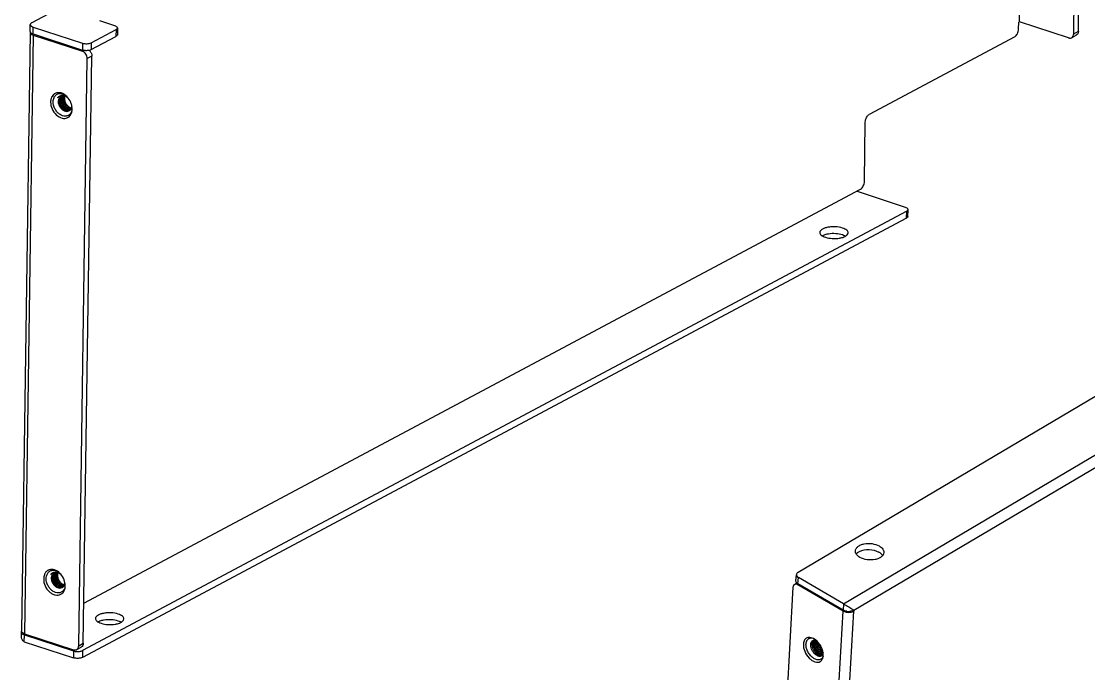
# Model space of a CAD drawing. Extents: x -425 to 6552, y -3049 to 3105.
# Drawn here: x 2055.1 to 2156.6, y -2149.3 to -2087.3 of the extents above; entities that cross this region are included whole.
import ezdxf

# ---------------------------------------------------------------- set-up
doc = ezdxf.new("R2010")
doc.units = 0
doc.layers.get('0').update_dxf_attribs({"linetype": 'CONTINUOUS'})
doc.layers.add('PANEL_LT-SPIDXF_CONTINUOUS', color=7, linetype='CONTINUOUS')
doc.layers.add('PEMNUT-6M3_DXF_CONTINUOUS_', color=7, linetype='CONTINUOUS')

msp = doc.modelspace()

# ---------------------------------------------------------------- linework, layer by layer
at = {"color": 4, "linetype": 'CONTINUOUS'}
msp.add_line((2130.47, -2146.08), (2130.47, -2146.08), dxfattribs=at)
msp.add_line((2130.47, -2146.08), (2130.47, -2146.08), dxfattribs=at)
for centre, radius, start, end in [((2058.59, -2094.75), 0.685, 118.0706, 124.6785), ((2058.59, -2094.74), 0.678, 116.4555, 118.058), ((2059.05, -2094.78), 0.414, 111.9939, 118.0406), ((2059.15, -2094.78), 0.469, 123.7925, 128.9848), ((2058.79, -2095.29), 1.03, 47.3551, 49.9727), ((2058.24, -2095.64), 1.67, 13.858, 18.3925), ((2058.31, -2095.62), 1.6, 9.2397, 13.8514), ((2059.16, -2095.82), 0.678, 296.4555, 298.058), ((2059.16, -2095.81), 0.693, 298.1105, 309.6349), ((2059.49, -2095.43), 0.368, 298.0517, 303.7886), ((2059.42, -2095.44), 0.401, 308.2627, 308.8566), ((2059.41, -2095.44), 0.408, 308.8699, 313.4654), ((2059.4, -2095.43), 0.417, 313.4559, 315.153), ((2059.76, -2095.2), 0.444, 266.7325, 270.7036), ((2058.39, -2140.1), 0.414, 111.9939, 118.0406), ((2058.49, -2140.1), 0.469, 123.7925, 128.9848), ((2058.13, -2140.61), 1.03, 47.6778, 49.9745), ((2058.75, -2140.76), 0.408, 308.8699, 313.4654), ((2058.82, -2140.75), 0.368, 298.0517, 303.7886), ((2058.75, -2140.76), 0.401, 308.2627, 308.8566), ((2058.74, -2140.75), 0.417, 313.4559, 315.153), ((2059.09, -2140.52), 0.444, 266.7325, 270.7036), ((2057.85, -2140.92), 1.39, 359.2209, 5.0269), ((2129.99, -2146.34), 0.49, 113.7208, 120.5468), ((2130.19, -2146.33), 0.436, 124.6152, 129.9902), ((2130.53, -2146.46), 0.378, 95.7173, 99.992)]:
    msp.add_arc(centre, radius, start, end, dxfattribs=at)
for points, knots in [([(2058.1, -2094.92), (2058.1, -2094.85), (2058.11, -2094.72), (2058.15, -2094.59), (2058.18, -2094.53)], [0, 0, 0, 0, 0.516087, 1, 1, 1, 1]), ([(2059.4, -2094.44), (2059.25, -2094.28), (2058.97, -2094.09), (2058.56, -2094.05), (2058.37, -2094.1), (2058.29, -2094.14)], [0, 0, 0, 0, 0.539193, 0.777268, 1, 1, 1, 1]), ([(2058.32, -2094.32), (2058.33, -2094.31), (2058.38, -2094.27), (2058.43, -2094.23), (2058.47, -2094.21)], [0, 0, 0, 0, 0.252783, 1, 1, 1, 1]), ([(2058.47, -2094.21), (2058.52, -2094.18), (2058.63, -2094.14), (2058.8, -2094.13), (2058.98, -2094.16), (2059.09, -2094.2), (2059.15, -2094.23)], [0, 0, 0, 0, 0.23322, 0.47428, 0.728882, 1, 1, 1, 1]), ([(2058.52, -2094.54), (2058.55, -2094.5), (2058.62, -2094.42), (2058.75, -2094.34), (2058.9, -2094.3), (2059, -2094.3), (2059.05, -2094.31)], [0, 0, 0, 0, 0.251385, 0.495647, 0.742224, 1, 1, 1, 1]), ([(2059.22, -2094.39), (2059.16, -2094.36), (2059.03, -2094.33), (2058.84, -2094.34), (2058.66, -2094.42), (2058.56, -2094.5), (2058.52, -2094.54)], [0, 0, 0, 0, 0.265999, 0.516184, 0.757593, 1, 1, 1, 1]), ([(2058.6, -2094.9), (2058.6, -2094.84), (2058.61, -2094.74), (2058.66, -2094.6), (2058.74, -2094.49), (2058.82, -2094.43), (2058.85, -2094.41)], [0, 0, 0, 0, 0.275591, 0.531686, 0.770851, 1, 1, 1, 1]), ([(2058.86, -2094.42), (2058.83, -2094.44), (2058.79, -2094.49), (2058.71, -2094.6), (2058.65, -2094.79), (2058.65, -2095.02), (2058.71, -2095.26), (2058.82, -2095.49), (2058.98, -2095.67), (2059.16, -2095.8), (2059.3, -2095.83), (2059.37, -2095.84)], [0, 0, 0, 0, 0.054544, 0.110883, 0.230635, 0.360832, 0.498172, 0.636708, 0.769717, 0.891611, 1, 1, 1, 1]), ([(2058.94, -2094.38), (2058.91, -2094.4), (2058.85, -2094.46), (2058.77, -2094.61), (2058.74, -2094.74), (2058.74, -2094.82)], [0, 0, 0, 0, 0.233399, 0.476647, 1, 1, 1, 1]), ([(2058.83, -2094.77), (2058.84, -2094.7), (2058.87, -2094.55), (2058.94, -2094.42), (2058.99, -2094.37)], [0, 0, 0, 0, 0.522409, 1, 1, 1, 1]), ([(2058.89, -2094.39), (2058.94, -2094.37), (2059.06, -2094.35), (2059.17, -2094.37), (2059.22, -2094.39)], [0, 0, 0, 0, 0.48211, 1, 1, 1, 1]), ([(2059.04, -2094.36), (2059, -2094.41), (2058.94, -2094.53), (2058.92, -2094.66), (2058.92, -2094.73)], [0, 0, 0, 0, 0.480229, 1, 1, 1, 1]), ([(2059.02, -2094.68), (2059.02, -2094.62), (2059.04, -2094.51), (2059.08, -2094.41), (2059.1, -2094.36)], [0, 0, 0, 0, 0.516345, 1, 1, 1, 1]), ([(2059.05, -2094.31), (2059.12, -2094.32), (2059.27, -2094.37), (2059.4, -2094.45), (2059.46, -2094.5)], [0, 0, 0, 0, 0.479602, 1, 1, 1, 1]), ([(2059.1, -2094.63), (2059.1, -2094.61), (2059.11, -2094.52), (2059.13, -2094.43), (2059.16, -2094.37)], [0, 0, 0, 0, 0.260121, 1, 1, 1, 1]), ([(2059.2, -2094.58), (2059.2, -2094.56), (2059.2, -2094.5), (2059.22, -2094.44), (2059.23, -2094.39)], [0, 0, 0, 0, 0.256793, 1, 1, 1, 1]), ([(2059.46, -2094.5), (2059.44, -2094.49), (2059.37, -2094.44), (2059.29, -2094.41), (2059.22, -2094.39)], [0, 0, 0, 0, 0.259119, 1, 1, 1, 1]), ([(2059.82, -2095.11), (2059.76, -2094.92), (2059.63, -2094.68), (2059.45, -2094.48), (2059.4, -2094.44)], [0, 0, 0, 0, 0.752885, 1, 1, 1, 1]), ([(2059.72, -2096.07), (2059.69, -2096.11), (2059.63, -2096.17), (2059.52, -2096.24), (2059.39, -2096.28), (2059.21, -2096.31), (2059.02, -2096.27), (2058.84, -2096.19), (2058.65, -2096.08), (2058.48, -2095.92), (2058.35, -2095.74), (2058.17, -2095.44), (2058.09, -2095.15), (2058.1, -2094.92)], [0, 0, 0, 0, 0.052785, 0.104686, 0.156804, 0.210208, 0.323632, 0.384948, 0.449219, 0.584918, 0.655422, 0.726616, 1, 1, 1, 1]), ([(2059.37, -2095.84), (2059.32, -2095.84), (2059.22, -2095.82), (2059.08, -2095.76), (2058.95, -2095.66), (2058.79, -2095.5), (2058.64, -2095.24), (2058.6, -2095.01), (2058.6, -2094.9)], [0, 0, 0, 0, 0.107598, 0.223329, 0.347005, 0.476968, 0.743786, 1, 1, 1, 1]), ([(2058.74, -2094.82), (2058.73, -2094.96), (2058.77, -2095.18), (2058.9, -2095.43), (2059.03, -2095.59), (2059.18, -2095.71), (2059.35, -2095.79), (2059.49, -2095.8), (2059.59, -2095.78), (2059.64, -2095.76), (2059.66, -2095.75)], [0, 0, 0, 0, 0.274661, 0.415862, 0.552549, 0.680336, 0.796587, 0.901622, 0.951296, 1, 1, 1, 1]), ([(2059.7, -2095.72), (2059.65, -2095.74), (2059.55, -2095.75), (2059.4, -2095.72), (2059.24, -2095.63), (2059.1, -2095.51), (2058.98, -2095.35), (2058.86, -2095.11), (2058.83, -2094.9), (2058.83, -2094.77)], [0, 0, 0, 0, 0.098776, 0.206071, 0.324329, 0.452973, 0.589194, 0.728922, 1, 1, 1, 1]), ([(2058.92, -2094.73), (2058.91, -2094.85), (2058.94, -2095.05), (2059.05, -2095.28), (2059.16, -2095.43), (2059.29, -2095.56), (2059.43, -2095.65), (2059.58, -2095.7), (2059.68, -2095.7), (2059.73, -2095.69)], [0, 0, 0, 0, 0.267518, 0.405689, 0.541205, 0.670322, 0.790204, 0.899688, 1, 1, 1, 1]), ([(2059.73, -2095.65), (2059.69, -2095.64), (2059.59, -2095.62), (2059.46, -2095.56), (2059.33, -2095.46), (2059.22, -2095.33), (2059.13, -2095.18), (2059.06, -2095.02), (2059.02, -2094.85), (2059.01, -2094.73), (2059.02, -2094.68)], [0, 0, 0, 0, 0.103741, 0.216665, 0.338617, 0.46792, 0.601885, 0.737322, 0.87097, 1, 1, 1, 1]), ([(2059.1, -2094.63), (2059.09, -2094.74), (2059.13, -2094.97), (2059.25, -2095.23), (2059.4, -2095.4), (2059.52, -2095.5), (2059.65, -2095.57), (2059.74, -2095.59), (2059.79, -2095.6)], [0, 0, 0, 0, 0.26062, 0.528517, 0.658087, 0.780804, 0.894916, 1, 1, 1, 1]), ([(2059.69, -2095.49), (2059.62, -2095.45), (2059.48, -2095.34), (2059.31, -2095.12), (2059.21, -2094.86), (2059.19, -2094.67), (2059.2, -2094.58)], [0, 0, 0, 0, 0.233675, 0.487968, 0.748548, 1, 1, 1, 1]), ([(2059.69, -2095.49), (2059.7, -2095.49), (2059.74, -2095.51), (2059.78, -2095.52), (2059.82, -2095.53)], [0, 0, 0, 0, 0.25576, 1, 1, 1, 1]), ([(2059.81, -2095.53), (2059.8, -2095.53), (2059.76, -2095.52), (2059.72, -2095.5), (2059.69, -2095.49)], [0, 0, 0, 0, 0.242959, 1, 1, 1, 1]), ([(2059.85, -2095.33), (2059.85, -2095.4), (2059.83, -2095.51), (2059.77, -2095.65), (2059.72, -2095.7), (2059.7, -2095.72)], [0, 0, 0, 0, 0.527423, 0.769736, 1, 1, 1, 1]), ([(2059.66, -2095.76), (2059.62, -2095.79), (2059.53, -2095.84), (2059.42, -2095.84), (2059.37, -2095.84)], [0, 0, 0, 0, 0.490114, 1, 1, 1, 1]), ([(2059.6, -2096.35), (2059.7, -2096.26), (2059.85, -2096.03), (2059.9, -2095.76), (2059.9, -2095.62)], [0, 0, 0, 0, 0.470324, 1, 1, 1, 1]), ([(2059.78, -2095.99), (2059.78, -2096), (2059.76, -2096.03), (2059.74, -2096.05), (2059.72, -2096.07)], [0, 0, 0, 0, 0.252917, 1, 1, 1, 1]), ([(2059.87, -2095.8), (2059.86, -2095.82), (2059.84, -2095.88), (2059.81, -2095.95), (2059.78, -2095.99)], [0, 0, 0, 0, 0.257168, 1, 1, 1, 1]), ([(2057.43, -2140.24), (2057.43, -2140.17), (2057.45, -2140.04), (2057.49, -2139.91), (2057.51, -2139.85)], [0, 0, 0, 0, 0.516087, 1, 1, 1, 1]), ([(2059.06, -2141.4), (2059.03, -2141.43), (2058.97, -2141.49), (2058.86, -2141.56), (2058.73, -2141.6), (2058.55, -2141.63), (2058.36, -2141.59), (2058.17, -2141.51), (2057.99, -2141.4), (2057.82, -2141.24), (2057.68, -2141.06), (2057.51, -2140.76), (2057.43, -2140.47), (2057.43, -2140.24)], [0, 0, 0, 0, 0.052785, 0.104686, 0.156804, 0.210208, 0.323632, 0.384948, 0.449219, 0.584918, 0.655422, 0.726616, 1, 1, 1, 1]), ([(2057.66, -2139.64), (2057.67, -2139.63), (2057.71, -2139.59), (2057.77, -2139.55), (2057.81, -2139.53)], [0, 0, 0, 0, 0.252783, 1, 1, 1, 1]), ([(2057.81, -2139.53), (2057.86, -2139.5), (2057.96, -2139.47), (2058.13, -2139.45), (2058.31, -2139.48), (2058.43, -2139.52), (2058.48, -2139.55)], [0, 0, 0, 0, 0.233413, 0.474562, 0.729096, 1, 1, 1, 1]), ([(2057.86, -2139.86), (2057.89, -2139.82), (2057.96, -2139.74), (2058.08, -2139.66), (2058.23, -2139.62), (2058.34, -2139.62), (2058.39, -2139.63)], [0, 0, 0, 0, 0.251385, 0.495647, 0.742224, 1, 1, 1, 1]), ([(2058.56, -2139.71), (2058.5, -2139.69), (2058.37, -2139.65), (2058.17, -2139.67), (2058, -2139.74), (2057.9, -2139.82), (2057.86, -2139.86)], [0, 0, 0, 0, 0.265999, 0.516184, 0.757593, 1, 1, 1, 1]), ([(2057.94, -2140.22), (2057.94, -2140.17), (2057.95, -2140.06), (2058, -2139.92), (2058.08, -2139.81), (2058.15, -2139.75), (2058.19, -2139.73)], [0, 0, 0, 0, 0.275591, 0.531686, 0.770851, 1, 1, 1, 1]), ([(2058.7, -2141.16), (2058.66, -2141.16), (2058.56, -2141.14), (2058.42, -2141.08), (2058.28, -2140.98), (2058.12, -2140.82), (2057.98, -2140.56), (2057.94, -2140.33), (2057.94, -2140.22)], [0, 0, 0, 0, 0.107598, 0.223329, 0.347005, 0.476968, 0.743786, 1, 1, 1, 1]), ([(2058.2, -2139.74), (2058.17, -2139.76), (2058.12, -2139.81), (2058.05, -2139.93), (2057.99, -2140.11), (2057.99, -2140.34), (2058.04, -2140.59), (2058.16, -2140.81), (2058.32, -2140.99), (2058.5, -2141.12), (2058.64, -2141.16), (2058.7, -2141.16)], [0, 0, 0, 0, 0.054544, 0.110883, 0.230635, 0.360832, 0.498172, 0.636708, 0.769717, 0.891611, 1, 1, 1, 1]), ([(2058.28, -2139.7), (2058.25, -2139.72), (2058.19, -2139.78), (2058.11, -2139.93), (2058.08, -2140.06), (2058.07, -2140.15)], [0, 0, 0, 0, 0.233399, 0.476647, 1, 1, 1, 1]), ([(2058.07, -2140.15), (2058.07, -2140.29), (2058.11, -2140.5), (2058.24, -2140.75), (2058.37, -2140.91), (2058.52, -2141.03), (2058.69, -2141.11), (2058.83, -2141.12), (2058.93, -2141.1), (2058.98, -2141.08), (2059, -2141.07)], [0, 0, 0, 0, 0.274661, 0.415862, 0.552549, 0.680336, 0.796587, 0.901622, 0.951296, 1, 1, 1, 1]), ([(2059.04, -2141.04), (2058.99, -2141.06), (2058.89, -2141.07), (2058.73, -2141.04), (2058.58, -2140.95), (2058.44, -2140.83), (2058.32, -2140.67), (2058.2, -2140.43), (2058.16, -2140.23), (2058.17, -2140.09)], [0, 0, 0, 0, 0.098776, 0.206071, 0.324329, 0.452973, 0.589194, 0.728922, 1, 1, 1, 1]), ([(2058.17, -2140.09), (2058.18, -2140.02), (2058.2, -2139.87), (2058.28, -2139.74), (2058.33, -2139.69)], [0, 0, 0, 0, 0.522409, 1, 1, 1, 1]), ([(2058.23, -2139.71), (2058.28, -2139.69), (2058.39, -2139.67), (2058.51, -2139.69), (2058.56, -2139.71)], [0, 0, 0, 0, 0.48211, 1, 1, 1, 1]), ([(2058.26, -2140.05), (2058.25, -2140.17), (2058.28, -2140.37), (2058.39, -2140.6), (2058.5, -2140.76), (2058.63, -2140.88), (2058.77, -2140.97), (2058.92, -2141.02), (2059.02, -2141.02), (2059.07, -2141.01)], [0, 0, 0, 0, 0.267518, 0.405689, 0.541205, 0.670322, 0.790204, 0.899688, 1, 1, 1, 1]), ([(2058.38, -2139.68), (2058.34, -2139.73), (2058.28, -2139.85), (2058.26, -2139.98), (2058.26, -2140.05)], [0, 0, 0, 0, 0.480229, 1, 1, 1, 1]), ([(2058.35, -2140), (2058.36, -2139.94), (2058.37, -2139.83), (2058.42, -2139.73), (2058.44, -2139.68)], [0, 0, 0, 0, 0.516345, 1, 1, 1, 1]), ([(2059.07, -2140.97), (2059.02, -2140.96), (2058.93, -2140.94), (2058.79, -2140.88), (2058.67, -2140.78), (2058.56, -2140.65), (2058.46, -2140.5), (2058.39, -2140.34), (2058.36, -2140.17), (2058.35, -2140.05), (2058.35, -2140)], [0, 0, 0, 0, 0.103741, 0.216665, 0.338617, 0.46792, 0.601885, 0.737322, 0.87097, 1, 1, 1, 1]), ([(2058.39, -2139.63), (2058.46, -2139.64), (2058.61, -2139.69), (2058.73, -2139.77), (2058.79, -2139.82)], [0, 0, 0, 0, 0.479602, 1, 1, 1, 1]), ([(2058.44, -2139.95), (2058.43, -2140.06), (2058.46, -2140.29), (2058.59, -2140.55), (2058.74, -2140.72), (2058.86, -2140.82), (2058.99, -2140.89), (2059.08, -2140.91), (2059.13, -2140.92)], [0, 0, 0, 0, 0.26062, 0.528517, 0.658087, 0.780804, 0.894916, 1, 1, 1, 1]), ([(2058.44, -2139.95), (2058.44, -2139.93), (2058.45, -2139.84), (2058.47, -2139.75), (2058.5, -2139.69)], [0, 0, 0, 0, 0.260121, 1, 1, 1, 1]), ([(2059.03, -2140.81), (2058.95, -2140.77), (2058.81, -2140.66), (2058.65, -2140.44), (2058.55, -2140.18), (2058.53, -2139.99), (2058.54, -2139.9)], [0, 0, 0, 0, 0.233675, 0.487968, 0.748548, 1, 1, 1, 1]), ([(2058.54, -2139.9), (2058.54, -2139.88), (2058.54, -2139.82), (2058.55, -2139.76), (2058.57, -2139.71)], [0, 0, 0, 0, 0.256793, 1, 1, 1, 1]), ([(2058.79, -2139.82), (2058.78, -2139.81), (2058.7, -2139.76), (2058.62, -2139.73), (2058.56, -2139.71)], [0, 0, 0, 0, 0.259119, 1, 1, 1, 1]), ([(2059.18, -2140.52), (2059.13, -2140.31), (2058.99, -2140.03), (2058.79, -2139.81), (2058.74, -2139.76)], [0, 0, 0, 0, 0.752212, 1, 1, 1, 1]), ([(2059, -2141.08), (2058.96, -2141.11), (2058.86, -2141.16), (2058.76, -2141.16), (2058.7, -2141.16)], [0, 0, 0, 0, 0.490114, 1, 1, 1, 1]), ([(2059.03, -2140.81), (2059.04, -2140.81), (2059.08, -2140.83), (2059.12, -2140.84), (2059.15, -2140.85)], [0, 0, 0, 0, 0.25576, 1, 1, 1, 1]), ([(2059.15, -2140.85), (2059.14, -2140.85), (2059.1, -2140.84), (2059.06, -2140.82), (2059.03, -2140.81)], [0, 0, 0, 0, 0.242959, 1, 1, 1, 1]), ([(2059.19, -2140.65), (2059.18, -2140.72), (2059.17, -2140.84), (2059.1, -2140.97), (2059.06, -2141.02), (2059.04, -2141.04)], [0, 0, 0, 0, 0.527423, 0.769736, 1, 1, 1, 1]), ([(2059.21, -2141.12), (2059.2, -2141.14), (2059.18, -2141.2), (2059.15, -2141.27), (2059.12, -2141.31)], [0, 0, 0, 0, 0.257168, 1, 1, 1, 1]), ([(2059.12, -2141.31), (2059.11, -2141.32), (2059.1, -2141.35), (2059.08, -2141.38), (2059.06, -2141.4)], [0, 0, 0, 0, 0.252917, 1, 1, 1, 1]), ([(2129.71, -2146.46), (2129.71, -2146.39), (2129.73, -2146.26), (2129.79, -2146.14), (2129.82, -2146.09)], [0, 0, 0, 0, 0.528998, 1, 1, 1, 1]), ([(2129.82, -2146.09), (2129.83, -2146.09), (2129.85, -2146.05), (2129.88, -2146.02), (2129.91, -2146)], [0, 0, 0, 0, 0.255293, 1, 1, 1, 1]), ([(2129.94, -2145.98), (2129.96, -2145.96), (2130.02, -2145.93), (2130.15, -2145.89), (2130.25, -2145.9), (2130.32, -2145.91)], [0, 0, 0, 0, 0.237783, 0.480193, 1, 1, 1, 1]), ([(2130.16, -2146.47), (2130.17, -2146.42), (2130.19, -2146.33), (2130.25, -2146.21), (2130.35, -2146.12), (2130.43, -2146.09), (2130.47, -2146.08)], [0, 0, 0, 0, 0.279252, 0.530954, 0.76551, 1, 1, 1, 1]), ([(2130.46, -2146.09), (2130.43, -2146.1), (2130.38, -2146.15), (2130.33, -2146.23), (2130.29, -2146.33), (2130.27, -2146.4), (2130.27, -2146.44)], [0, 0, 0, 0, 0.228358, 0.46718, 0.723257, 1, 1, 1, 1]), ([(2130.38, -2146.37), (2130.38, -2146.32), (2130.41, -2146.21), (2130.46, -2146.12), (2130.5, -2146.08)], [0, 0, 0, 0, 0.528249, 1, 1, 1, 1]), ([(2130.55, -2146.08), (2130.54, -2146.1), (2130.5, -2146.17), (2130.48, -2146.25), (2130.47, -2146.32)], [0, 0, 0, 0, 0.234464, 1, 1, 1, 1]), ([(2130.47, -2146.32), (2130.47, -2146.38), (2130.47, -2146.51), (2130.51, -2146.71), (2130.59, -2146.9), (2130.7, -2147.07), (2130.84, -2147.22), (2130.98, -2147.33), (2131.12, -2147.39), (2131.22, -2147.4), (2131.27, -2147.4)], [0, 0, 0, 0, 0.126472, 0.263491, 0.40598, 0.547646, 0.682085, 0.803821, 0.909589, 1, 1, 1, 1]), ([(2131.31, -2147.33), (2131.26, -2147.33), (2131.17, -2147.31), (2131.03, -2147.23), (2130.9, -2147.11), (2130.78, -2146.96), (2130.69, -2146.79), (2130.62, -2146.61), (2130.58, -2146.43), (2130.58, -2146.31), (2130.58, -2146.25)], [0, 0, 0, 0, 0.095697, 0.206257, 0.330542, 0.464916, 0.604354, 0.743339, 0.876611, 1, 1, 1, 1]), ([(2130.68, -2146.19), (2130.67, -2146.25), (2130.67, -2146.36), (2130.71, -2146.59), (2130.81, -2146.81), (2130.95, -2147), (2131.07, -2147.12), (2131.19, -2147.21), (2131.28, -2147.25), (2131.33, -2147.26)], [0, 0, 0, 0, 0.120566, 0.250339, 0.522355, 0.656367, 0.782819, 0.898068, 1, 1, 1, 1]), ([(2131.3, -2147.14), (2131.23, -2147.1), (2131.09, -2146.98), (2130.93, -2146.76), (2130.82, -2146.51), (2130.79, -2146.32), (2130.78, -2146.23)], [0, 0, 0, 0, 0.230394, 0.487576, 0.751129, 1, 1, 1, 1]), ([(2131.29, -2147.75), (2131.27, -2147.79), (2131.22, -2147.85), (2131.12, -2147.93), (2131.01, -2147.98), (2130.88, -2147.99), (2130.74, -2147.97), (2130.55, -2147.91), (2130.3, -2147.75), (2130.05, -2147.49), (2129.85, -2147.16), (2129.73, -2146.81), (2129.7, -2146.57), (2129.71, -2146.46)], [0, 0, 0, 0, 0.048504, 0.09498, 0.141557, 0.190341, 0.242942, 0.300263, 0.429057, 0.573024, 0.723097, 0.868584, 1, 1, 1, 1]), ([(2131.27, -2147.53), (2131.25, -2147.55), (2131.21, -2147.59), (2131.13, -2147.63), (2131.05, -2147.65), (2130.95, -2147.65), (2130.85, -2147.62), (2130.72, -2147.56), (2130.55, -2147.43), (2130.37, -2147.23), (2130.24, -2146.98), (2130.16, -2146.72), (2130.15, -2146.55), (2130.16, -2146.47)], [0, 0, 0, 0, 0.045116, 0.089542, 0.13531, 0.184215, 0.237472, 0.295659, 0.426127, 0.571198, 0.721935, 0.867927, 1, 1, 1, 1]), ([(2130.27, -2146.44), (2130.26, -2146.53), (2130.28, -2146.72), (2130.38, -2147), (2130.54, -2147.25), (2130.68, -2147.39), (2130.76, -2147.43)], [0, 0, 0, 0, 0.23973, 0.502068, 0.763686, 1, 1, 1, 1]), ([(2130.38, -2146.37), (2130.37, -2146.44), (2130.38, -2146.58), (2130.43, -2146.78), (2130.52, -2146.98), (2130.64, -2147.17), (2130.78, -2147.31), (2130.91, -2147.4), (2131.02, -2147.44), (2131.09, -2147.46), (2131.16, -2147.46), (2131.21, -2147.45), (2131.23, -2147.44)], [0, 0, 0, 0, 0.128999, 0.269055, 0.414275, 0.557448, 0.691425, 0.8105, 0.863623, 0.912463, 0.957577, 1, 1, 1, 1]), ([(2131.25, -2146.98), (2131.21, -2146.94), (2131.13, -2146.85), (2131, -2146.65), (2130.93, -2146.48), (2130.9, -2146.36)], [0, 0, 0, 0, 0.240615, 0.493371, 1, 1, 1, 1]), ([(2131.19, -2147.47), (2131.16, -2147.48), (2131.09, -2147.51), (2130.99, -2147.51), (2130.87, -2147.49), (2130.8, -2147.45), (2130.76, -2147.43)], [0, 0, 0, 0, 0.220715, 0.455425, 0.713844, 1, 1, 1, 1]), ([(2130.76, -2147.43), (2130.8, -2147.47), (2130.87, -2147.53), (2130.97, -2147.57), (2131.04, -2147.59), (2131.11, -2147.6), (2131.17, -2147.59), (2131.22, -2147.57), (2131.25, -2147.54), (2131.27, -2147.53)], [0, 0, 0, 0, 0.312248, 0.449495, 0.574489, 0.688834, 0.795276, 0.897602, 1, 1, 1, 1])]:
    msp.add_open_spline(points, degree=3, knots=knots, dxfattribs=at)
for points in [[(2059.9, -2095.62), (2059.9, -2095.54), (2059.9, -2095.45), (2059.88, -2095.37)], [(2059.23, -2140.8), (2059.23, -2140.71), (2059.21, -2140.61), (2059.18, -2140.52)], [(2129.75, -2145.92), (2129.71, -2145.94), (2129.68, -2145.96), (2129.65, -2145.99)]]:
    msp.add_open_spline(points, degree=3, dxfattribs=at)
at = {"layer": 'PANEL_LT-SPIDXF_CONTINUOUS', "color": 7, "linetype": 'CONTINUOUS'}
for p, q in [((2150.02, -2087.32), (2150.7, -2040.57)), ((2155.18, -2088.46), (2155.88, -2040.47)), ((2155.62, -2088.23), (2156.32, -2040.24)), ((2070.07, -2079.95), (2056.06, -2087.41)), ((2063.97, -2087.71), (2062.54, -2087.24)), ((2149.93, -2088.02), (2149.94, -2087.36)), ((2150.02, -2087.32), (2149.94, -2087.36)), ((2154.69, -2088.85), (2150.02, -2087.32)), ((2055.91, -2088.35), (2055.08, -2145.24)), ((2055.91, -2088.24), (2055.92, -2087.58)), ((2056.19, -2088.48), (2056.2, -2087.83)), ((2056.19, -2088.48), (2060.87, -2090.01)), ((2056.2, -2087.83), (2060.88, -2089.36)), ((2061.72, -2089.32), (2064.08, -2088.06)), ((2064.08, -2088.06), (2064.07, -2088.72)), ((2064.21, -2087.91), (2064.2, -2088.57)), ((2216.96, -2087.62), (2128.95, -2139.67)), ((2155.18, -2088.46), (2155.62, -2088.23)), ((2056.19, -2088.59), (2055.36, -2145.49)), ((2056.19, -2088.59), (2060.87, -2090.12)), ((2060.88, -2089.36), (2060.87, -2090.01)), ((2061.71, -2089.97), (2064.07, -2088.72)), ((2061.72, -2089.32), (2061.71, -2089.97)), ((2149.56, -2088.76), (2135.72, -2096.13)), ((2154.98, -2088.84), (2155.42, -2088.61)), ((2061.01, -2090.05), (2060.87, -2090.12)), ((2133.28, -2142.66), (2222.11, -2090.13)), ((2060.52, -2146.63), (2061.34, -2090.82)), ((2060.96, -2146.4), (2061.78, -2090.59)), ((2061.78, -2090.59), (2061.34, -2090.82)), ((2134.27, -2143.26), (2223.06, -2090.76)), ((2135.27, -2102.49), (2135.35, -2096.87)), ((2061.02, -2142.58), (2134.9, -2103.23)), ((2139.18, -2104.97), (2134.5, -2103.44)), ((2139.29, -2105.32), (2060.88, -2147.09)), ((2139.28, -2105.98), (2139.29, -2105.32)), ((2139.41, -2105.83), (2139.42, -2105.18)), ((2139.28, -2105.98), (2060.87, -2147.75)), ((2128.75, -2140.47), (2128.79, -2139.89)), ((2128.94, -2140.75), (2128.98, -2140.16)), ((2133.28, -2142.66), (2128.98, -2140.16)), ((2128.47, -2141.08), (2125.64, -2190.85)), ((2128.61, -2140.82), (2128.85, -2140.67)), ((2133.25, -2143.24), (2128.94, -2140.75)), ((2128.94, -2140.85), (2129.02, -2140.8)), ((2133.24, -2143.34), (2128.94, -2140.85)), ((2133.28, -2142.66), (2133.25, -2143.24)), ((2134.3, -2143.33), (2134.22, -2143.28)), ((2134.3, -2143.33), (2134.31, -2143.23)), ((2130.35, -2194.08), (2133.24, -2143.34)), ((2131.37, -2194.1), (2134.26, -2143.36)), ((2134.26, -2143.36), (2134.3, -2143.33)), ((2055.07, -2145.75), (2055.07, -2145.35)), ((2055.35, -2146.25), (2055.36, -2145.6)), ((2055.35, -2146.25), (2060.03, -2147.78)), ((2055.36, -2145.49), (2060.04, -2147.02)), ((2055.36, -2145.6), (2060.04, -2147.13)), ((2060.04, -2147.13), (2060.03, -2147.78)), ((2060.33, -2147), (2060.76, -2146.77)), ((2060.52, -2146.63), (2060.96, -2146.4)), ((2060.88, -2147.09), (2060.87, -2147.75))]:
    msp.add_line(p, q, dxfattribs=at)
for centre, radius, start, end in [((2056.48, -2087.6), 0.922, 248.0691, 251.9354), ((2056.46, -2087.76), 0.876, 248.0227, 249.7019), ((2056.49, -2087.68), 0.958, 249.7084, 251.8963), ((2061.15, -2089.17), 0.883, 251.8952, 253.756), ((2061.17, -2089.09), 0.969, 253.7504, 255.3135), ((2061.25, -2088.63), 1.43, 266.2986, 268.7927), ((2060.96, -2090.62), 0.821, 27.2052, 35.9639), ((2131.81, -2108.65), 1.11, 115.1748, 118.8532), ((2135.03, -2138.34), 0.681, 138.9223, 142.2383), ((2136, -2138.85), 1.28, 54.1006, 59.9965), ((2057.93, -2140.08), 0.691, 118.0806, 126.4703), ((2057.93, -2140.07), 0.687, 108.3766, 118.0513), ((2128.72, -2141.01), 0.225, 116.4673, 120.6207), ((2129.15, -2140.36), 0.437, 226.1048, 229.0408), ((2058.49, -2141.13), 0.695, 298.1026, 309.4953), ((2133.64, -2142.57), 0.776, 239.9503, 242.8827), ((2133.85, -2142.49), 0.873, 286.0316, 290.3746), ((2133.78, -2142.15), 1.22, 260.3319, 274.3739), ((2133.79, -2142.23), 1.14, 274.3988, 278.0757), ((2062.91, -2145.35), 1.11, 115.1748, 118.8532), ((2055.63, -2144.76), 0.876, 248.0227, 249.7019), ((2055.66, -2144.69), 0.958, 249.7084, 251.8963), ((2060.18, -2146.72), 0.322, 288.2125, 298.0075), ((2060.42, -2145.74), 1.44, 268.7916, 271.2737)]:
    msp.add_arc(centre, radius, start, end, dxfattribs=at)
for points, knots in [([(2056.06, -2087.41), (2056.04, -2087.42), (2055.98, -2087.46), (2055.92, -2087.53), (2055.92, -2087.58)], [0, 0, 0, 0, 0.314144, 1, 1, 1, 1]), ([(2055.92, -2087.58), (2055.92, -2087.61), (2055.94, -2087.68), (2056.04, -2087.76), (2056.14, -2087.81), (2056.2, -2087.83)], [0, 0, 0, 0, 0.180699, 0.527237, 1, 1, 1, 1]), ([(2055.92, -2088.29), (2055.93, -2088.31), (2055.97, -2088.37), (2056.03, -2088.41), (2056.08, -2088.44)], [0, 0, 0, 0, 0.205655, 1, 1, 1, 1]), ([(2055.92, -2088.4), (2055.93, -2088.42), (2055.98, -2088.5), (2056.06, -2088.54), (2056.13, -2088.57)], [0, 0, 0, 0, 0.198698, 1, 1, 1, 1]), ([(2064.2, -2087.89), (2064.2, -2087.85), (2064.12, -2087.77), (2064.03, -2087.73), (2063.97, -2087.71)], [0, 0, 0, 0, 0.403809, 1, 1, 1, 1]), ([(2064.08, -2088.06), (2064.1, -2088.05), (2064.16, -2088.02), (2064.21, -2087.96), (2064.21, -2087.91)], [0, 0, 0, 0, 0.314144, 1, 1, 1, 1]), ([(2149.56, -2088.76), (2149.68, -2088.69), (2149.86, -2088.45), (2149.93, -2088.17), (2149.93, -2088.02)], [0, 0, 0, 0, 0.463116, 1, 1, 1, 1]), ([(2154.98, -2088.84), (2155.04, -2088.81), (2155.15, -2088.69), (2155.18, -2088.54), (2155.18, -2088.46)], [0, 0, 0, 0, 0.467026, 1, 1, 1, 1]), ([(2155.62, -2088.23), (2155.62, -2088.31), (2155.59, -2088.46), (2155.48, -2088.57), (2155.42, -2088.61)], [0, 0, 0, 0, 0.532974, 1, 1, 1, 1]), ([(2060.88, -2089.36), (2061.02, -2089.4), (2061.31, -2089.43), (2061.6, -2089.38), (2061.72, -2089.32)], [0, 0, 0, 0, 0.523579, 1, 1, 1, 1]), ([(2064.2, -2088.57), (2064.2, -2088.58), (2064.18, -2088.65), (2064.12, -2088.69), (2064.07, -2088.72)], [0, 0, 0, 0, 0.205507, 1, 1, 1, 1]), ([(2154.69, -2088.85), (2154.72, -2088.86), (2154.82, -2088.89), (2154.92, -2088.87), (2154.98, -2088.84)], [0, 0, 0, 0, 0.268046, 1, 1, 1, 1]), ([(2061.34, -2090.82), (2061.34, -2090.67), (2061.25, -2090.38), (2061.01, -2090.17), (2060.87, -2090.12)], [0, 0, 0, 0, 0.512158, 1, 1, 1, 1]), ([(2061.16, -2090.06), (2061.14, -2090.06), (2061.06, -2090.06), (2060.98, -2090.04), (2060.93, -2090.03)], [0, 0, 0, 0, 0.259727, 1, 1, 1, 1]), ([(2061.54, -2090.04), (2061.52, -2090.04), (2061.41, -2090.06), (2061.3, -2090.07), (2061.22, -2090.07)], [0, 0, 0, 0, 0.236931, 1, 1, 1, 1]), ([(2061.71, -2089.97), (2061.7, -2089.98), (2061.65, -2090.01), (2061.59, -2090.03), (2061.54, -2090.04)], [0, 0, 0, 0, 0.225385, 1, 1, 1, 1]), ([(2061.69, -2090.24), (2061.7, -2090.27), (2061.75, -2090.38), (2061.78, -2090.5), (2061.78, -2090.59)], [0, 0, 0, 0, 0.25852, 1, 1, 1, 1]), ([(2057.94, -2094.5), (2057.93, -2094.53), (2057.87, -2094.68), (2057.85, -2094.83), (2057.85, -2094.95)], [0, 0, 0, 0, 0.238407, 1, 1, 1, 1]), ([(2057.85, -2094.95), (2057.85, -2095.17), (2057.95, -2095.64), (2058.34, -2096.19), (2058.82, -2096.48), (2059.21, -2096.52), (2059.39, -2096.47), (2059.47, -2096.43)], [0, 0, 0, 0, 0.267644, 0.542055, 0.78817, 0.89735, 1, 1, 1, 1]), ([(2135.35, -2096.87), (2135.35, -2096.71), (2135.43, -2096.43), (2135.61, -2096.19), (2135.72, -2096.13)], [0, 0, 0, 0, 0.536884, 1, 1, 1, 1]), ([(2134.9, -2103.23), (2135.02, -2103.17), (2135.19, -2102.92), (2135.27, -2102.64), (2135.27, -2102.49)], [0, 0, 0, 0, 0.463116, 1, 1, 1, 1]), ([(2139.42, -2105.18), (2139.42, -2105.16), (2139.4, -2105.1), (2139.31, -2105.03), (2139.23, -2104.99), (2139.18, -2104.97)], [0, 0, 0, 0, 0.180574, 0.527361, 1, 1, 1, 1]), ([(2139.29, -2105.32), (2139.31, -2105.31), (2139.37, -2105.28), (2139.42, -2105.22), (2139.42, -2105.18)], [0, 0, 0, 0, 0.313622, 1, 1, 1, 1]), ([(2139.41, -2105.83), (2139.41, -2105.84), (2139.39, -2105.91), (2139.33, -2105.95), (2139.28, -2105.98)], [0, 0, 0, 0, 0.205532, 1, 1, 1, 1]), ([(2133.19, -2106.93), (2132.97, -2106.86), (2132.61, -2106.81), (2132.13, -2106.81), (2131.79, -2106.85), (2131.48, -2106.93), (2131.24, -2107.04), (2131.07, -2107.17), (2131.02, -2107.29), (2131.02, -2107.35)], [0, 0, 0, 0, 0.293234, 0.449658, 0.599534, 0.73377, 0.845507, 0.932204, 1, 1, 1, 1]), ([(2131.02, -2107.35), (2131.02, -2107.39), (2131.05, -2107.49), (2131.17, -2107.62), (2131.34, -2107.72), (2131.48, -2107.78), (2131.55, -2107.8)], [0, 0, 0, 0, 0.180197, 0.398283, 0.671863, 1, 1, 1, 1]), ([(2131.84, -2107.5), (2131.79, -2107.51), (2131.62, -2107.54), (2131.45, -2107.59), (2131.34, -2107.65)], [0, 0, 0, 0, 0.273472, 1, 1, 1, 1]), ([(2133.18, -2107.59), (2132.97, -2107.52), (2132.52, -2107.45), (2132.07, -2107.46), (2131.84, -2107.5)], [0, 0, 0, 0, 0.486814, 1, 1, 1, 1]), ([(2132.89, -2107.89), (2132.94, -2107.88), (2133.11, -2107.85), (2133.28, -2107.8), (2133.4, -2107.74)], [0, 0, 0, 0, 0.273472, 1, 1, 1, 1]), ([(2133.46, -2107.71), (2133.44, -2107.7), (2133.35, -2107.65), (2133.25, -2107.61), (2133.18, -2107.59)], [0, 0, 0, 0, 0.230421, 1, 1, 1, 1]), ([(2133.72, -2107.39), (2133.72, -2107.34), (2133.69, -2107.24), (2133.58, -2107.12), (2133.4, -2107.01), (2133.27, -2106.96), (2133.19, -2106.93)], [0, 0, 0, 0, 0.180197, 0.398283, 0.671863, 1, 1, 1, 1]), ([(2133.4, -2107.74), (2133.41, -2107.74), (2133.47, -2107.71), (2133.53, -2107.67), (2133.57, -2107.64)], [0, 0, 0, 0, 0.269697, 1, 1, 1, 1]), ([(2133.57, -2107.64), (2133.59, -2107.62), (2133.67, -2107.56), (2133.72, -2107.46), (2133.72, -2107.39)], [0, 0, 0, 0, 0.293642, 1, 1, 1, 1]), ([(2131.55, -2107.8), (2131.76, -2107.87), (2132.21, -2107.94), (2132.67, -2107.93), (2132.89, -2107.89)], [0, 0, 0, 0, 0.486814, 1, 1, 1, 1]), ([(2134.41, -2137.62), (2134.41, -2137.54), (2134.47, -2137.38), (2134.65, -2137.19), (2134.92, -2137.04), (2135.37, -2136.9), (2135.99, -2136.89), (2136.47, -2137.04), (2136.68, -2137.15)], [0, 0, 0, 0, 0.087517, 0.186754, 0.30308, 0.435509, 0.725354, 1, 1, 1, 1]), ([(2136.68, -2137.15), (2136.72, -2137.18), (2136.87, -2137.28), (2137, -2137.41), (2137.05, -2137.53)], [0, 0, 0, 0, 0.278966, 1, 1, 1, 1]), ([(2134.84, -2138.24), (2134.72, -2138.17), (2134.5, -2138), (2134.4, -2137.74), (2134.41, -2137.62)], [0, 0, 0, 0, 0.555576, 1, 1, 1, 1]), ([(2134.51, -2137.89), (2134.53, -2137.87), (2134.61, -2137.78), (2134.71, -2137.72), (2134.79, -2137.68)], [0, 0, 0, 0, 0.232443, 1, 1, 1, 1]), ([(2134.79, -2137.68), (2135.07, -2137.53), (2135.72, -2137.43), (2136.37, -2137.58), (2136.64, -2137.74)], [0, 0, 0, 0, 0.494868, 1, 1, 1, 1]), ([(2137.11, -2137.77), (2137.1, -2137.85), (2137.05, -2138.01), (2136.86, -2138.21), (2136.6, -2138.36), (2136.15, -2138.49), (2135.53, -2138.5), (2135.05, -2138.36), (2134.84, -2138.24)], [0, 0, 0, 0, 0.087517, 0.186754, 0.30308, 0.435509, 0.725354, 1, 1, 1, 1]), ([(2136.75, -2137.81), (2136.78, -2137.83), (2136.87, -2137.9), (2136.95, -2137.99), (2136.99, -2138.06)], [0, 0, 0, 0, 0.269263, 1, 1, 1, 1]), ([(2137.05, -2137.53), (2137.06, -2137.55), (2137.1, -2137.62), (2137.11, -2137.71), (2137.11, -2137.77)], [0, 0, 0, 0, 0.260674, 1, 1, 1, 1]), ([(2057.3, -2139.78), (2057.28, -2139.81), (2057.22, -2139.97), (2057.19, -2140.14), (2057.19, -2140.27)], [0, 0, 0, 0, 0.237244, 1, 1, 1, 1]), ([(2057.52, -2139.52), (2057.5, -2139.54), (2057.41, -2139.61), (2057.34, -2139.7), (2057.3, -2139.78)], [0, 0, 0, 0, 0.244211, 1, 1, 1, 1]), ([(2058.74, -2139.76), (2058.6, -2139.61), (2058.28, -2139.39), (2057.88, -2139.37), (2057.71, -2139.42)], [0, 0, 0, 0, 0.540237, 1, 1, 1, 1]), ([(2128.79, -2139.89), (2128.78, -2139.94), (2128.83, -2140.06), (2128.92, -2140.13), (2128.98, -2140.16)], [0, 0, 0, 0, 0.444455, 1, 1, 1, 1]), ([(2128.95, -2139.67), (2128.9, -2139.69), (2128.83, -2139.75), (2128.79, -2139.85), (2128.79, -2139.89)], [0, 0, 0, 0, 0.543874, 1, 1, 1, 1]), ([(2057.19, -2140.27), (2057.18, -2140.5), (2057.29, -2140.96), (2057.63, -2141.44), (2057.99, -2141.71), (2058.28, -2141.82), (2058.57, -2141.84), (2058.74, -2141.78), (2058.82, -2141.74)], [0, 0, 0, 0, 0.267689, 0.541809, 0.670456, 0.78897, 0.897613, 1, 1, 1, 1]), ([(2058.93, -2141.67), (2059.03, -2141.59), (2059.19, -2141.36), (2059.24, -2141.08), (2059.24, -2140.94)], [0, 0, 0, 0, 0.470308, 1, 1, 1, 1]), ([(2128.61, -2140.82), (2128.57, -2140.84), (2128.49, -2140.92), (2128.47, -2141.02), (2128.47, -2141.08)], [0, 0, 0, 0, 0.459663, 1, 1, 1, 1]), ([(2128.94, -2140.85), (2128.89, -2140.82), (2128.78, -2140.77), (2128.66, -2140.79), (2128.62, -2140.81)], [0, 0, 0, 0, 0.545752, 1, 1, 1, 1]), ([(2133.28, -2142.66), (2133.38, -2142.71), (2133.61, -2142.85), (2133.94, -2143.05), (2134.17, -2143.2), (2134.27, -2143.26)], [0, 0, 0, 0, 0.286052, 0.698039, 1, 1, 1, 1]), ([(2133.58, -2143.36), (2133.55, -2143.35), (2133.45, -2143.33), (2133.35, -2143.3), (2133.28, -2143.26)], [0, 0, 0, 0, 0.261163, 1, 1, 1, 1]), ([(2064.29, -2143.63), (2064.07, -2143.56), (2063.71, -2143.5), (2063.23, -2143.51), (2062.89, -2143.55), (2062.58, -2143.63), (2062.34, -2143.74), (2062.17, -2143.87), (2062.12, -2143.99), (2062.12, -2144.05)], [0, 0, 0, 0, 0.293234, 0.449658, 0.599534, 0.73377, 0.845507, 0.932204, 1, 1, 1, 1]), ([(2062.12, -2144.05), (2062.12, -2144.09), (2062.15, -2144.19), (2062.27, -2144.31), (2062.44, -2144.42), (2062.58, -2144.48), (2062.65, -2144.5)], [0, 0, 0, 0, 0.180197, 0.398283, 0.671863, 1, 1, 1, 1]), ([(2062.94, -2144.2), (2062.89, -2144.21), (2062.72, -2144.24), (2062.55, -2144.29), (2062.44, -2144.35)], [0, 0, 0, 0, 0.273472, 1, 1, 1, 1]), ([(2064.28, -2144.29), (2064.07, -2144.22), (2063.62, -2144.15), (2063.17, -2144.16), (2062.94, -2144.2)], [0, 0, 0, 0, 0.486814, 1, 1, 1, 1]), ([(2064.56, -2144.41), (2064.54, -2144.4), (2064.45, -2144.35), (2064.35, -2144.31), (2064.28, -2144.29)], [0, 0, 0, 0, 0.230421, 1, 1, 1, 1]), ([(2064.82, -2144.09), (2064.82, -2144.04), (2064.79, -2143.94), (2064.68, -2143.82), (2064.5, -2143.71), (2064.37, -2143.66), (2064.29, -2143.63)], [0, 0, 0, 0, 0.180197, 0.398283, 0.671863, 1, 1, 1, 1]), ([(2064.67, -2144.34), (2064.69, -2144.32), (2064.77, -2144.25), (2064.82, -2144.16), (2064.82, -2144.09)], [0, 0, 0, 0, 0.293642, 1, 1, 1, 1]), ([(2133.24, -2143.34), (2133.26, -2143.35), (2133.32, -2143.38), (2133.38, -2143.4), (2133.43, -2143.42)], [0, 0, 0, 0, 0.238941, 1, 1, 1, 1]), ([(2133.9, -2143.46), (2133.93, -2143.46), (2134.06, -2143.44), (2134.18, -2143.4), (2134.26, -2143.36)], [0, 0, 0, 0, 0.269454, 1, 1, 1, 1]), ([(2055.2, -2145.42), (2055.19, -2145.41), (2055.14, -2145.38), (2055.1, -2145.34), (2055.09, -2145.3)], [0, 0, 0, 0, 0.292068, 1, 1, 1, 1]), ([(2062.65, -2144.5), (2062.86, -2144.57), (2063.31, -2144.64), (2063.77, -2144.63), (2063.99, -2144.59)], [0, 0, 0, 0, 0.486814, 1, 1, 1, 1]), ([(2063.99, -2144.59), (2064.04, -2144.58), (2064.21, -2144.55), (2064.38, -2144.5), (2064.5, -2144.44)], [0, 0, 0, 0, 0.273472, 1, 1, 1, 1]), ([(2064.5, -2144.44), (2064.51, -2144.44), (2064.57, -2144.4), (2064.63, -2144.37), (2064.67, -2144.34)], [0, 0, 0, 0, 0.269697, 1, 1, 1, 1]), ([(2055.35, -2146.25), (2055.3, -2146.23), (2055.21, -2146.18), (2055.09, -2146.01), (2055.07, -2145.85), (2055.07, -2145.75)], [0, 0, 0, 0, 0.245337, 0.489016, 1, 1, 1, 1]), ([(2055.09, -2145.41), (2055.09, -2145.43), (2055.15, -2145.5), (2055.23, -2145.55), (2055.3, -2145.57)], [0, 0, 0, 0, 0.198698, 1, 1, 1, 1]), ([(2055.36, -2145.49), (2055.34, -2145.48), (2055.29, -2145.46), (2055.24, -2145.44), (2055.2, -2145.42)], [0, 0, 0, 0, 0.270439, 1, 1, 1, 1]), ([(2129.65, -2145.99), (2129.62, -2146.02), (2129.51, -2146.16), (2129.46, -2146.34), (2129.46, -2146.48)], [0, 0, 0, 0, 0.227486, 1, 1, 1, 1]), ([(2130.62, -2146.09), (2130.49, -2145.99), (2130.23, -2145.84), (2129.92, -2145.84), (2129.8, -2145.89)], [0, 0, 0, 0, 0.555837, 1, 1, 1, 1]), ([(2131.33, -2147.31), (2131.3, -2147.08), (2131.13, -2146.62), (2130.81, -2146.24), (2130.62, -2146.09)], [0, 0, 0, 0, 0.498832, 1, 1, 1, 1]), ([(2060.04, -2147.02), (2060.06, -2147.02), (2060.14, -2147.04), (2060.22, -2147.04), (2060.28, -2147.02)], [0, 0, 0, 0, 0.264835, 1, 1, 1, 1]), ([(2060.04, -2147.13), (2060.05, -2147.13), (2060.1, -2147.15), (2060.16, -2147.16), (2060.2, -2147.17)], [0, 0, 0, 0, 0.236641, 1, 1, 1, 1]), ([(2060.33, -2147), (2060.39, -2146.97), (2060.49, -2146.86), (2060.52, -2146.71), (2060.52, -2146.63)], [0, 0, 0, 0, 0.467026, 1, 1, 1, 1]), ([(2060.45, -2147.18), (2060.47, -2147.18), (2060.55, -2147.18), (2060.63, -2147.17), (2060.69, -2147.16)], [0, 0, 0, 0, 0.258941, 1, 1, 1, 1]), ([(2060.69, -2147.16), (2060.71, -2147.15), (2060.77, -2147.14), (2060.84, -2147.11), (2060.88, -2147.09)], [0, 0, 0, 0, 0.274593, 1, 1, 1, 1]), ([(2060.96, -2146.4), (2060.96, -2146.47), (2060.93, -2146.62), (2060.82, -2146.74), (2060.76, -2146.77)], [0, 0, 0, 0, 0.532974, 1, 1, 1, 1]), ([(2129.46, -2146.48), (2129.44, -2146.71), (2129.56, -2147.2), (2129.89, -2147.72), (2130.26, -2148.04), (2130.54, -2148.18), (2130.82, -2148.23), (2130.99, -2148.18), (2131.06, -2148.14)], [0, 0, 0, 0, 0.264665, 0.552764, 0.686977, 0.806103, 0.908774, 1, 1, 1, 1]), ([(2131.35, -2147.57), (2131.35, -2147.55), (2131.35, -2147.47), (2131.34, -2147.38), (2131.33, -2147.31)], [0, 0, 0, 0, 0.240137, 1, 1, 1, 1]), ([(2060.87, -2147.75), (2060.75, -2147.81), (2060.46, -2147.85), (2060.17, -2147.83), (2060.03, -2147.78)], [0, 0, 0, 0, 0.476421, 1, 1, 1, 1]), ([(2131.06, -2148.14), (2131.14, -2148.09), (2131.3, -2147.91), (2131.34, -2147.69), (2131.35, -2147.57)], [0, 0, 0, 0, 0.459561, 1, 1, 1, 1])]:
    msp.add_open_spline(points, degree=3, knots=knots, dxfattribs=at)
for points in [[(2055.91, -2088.24), (2055.91, -2088.26), (2055.91, -2088.28), (2055.92, -2088.29)], [(2055.92, -2088.29), (2055.91, -2088.31), (2055.91, -2088.33), (2055.91, -2088.35)], [(2055.91, -2088.35), (2055.91, -2088.37), (2055.91, -2088.39), (2055.92, -2088.4)], [(2056.08, -2088.44), (2056.1, -2088.44), (2056.12, -2088.45), (2056.13, -2088.46)], [(2064.21, -2087.91), (2064.21, -2087.91), (2064.21, -2087.9), (2064.2, -2087.89)], [(2061.54, -2090.04), (2061.57, -2090.07), (2061.6, -2090.1), (2061.62, -2090.13)], [(2058.06, -2094.32), (2058.01, -2094.38), (2057.97, -2094.44), (2057.94, -2094.5)], [(2058.2, -2094.19), (2058.15, -2094.22), (2058.1, -2094.27), (2058.06, -2094.32)], [(2128.76, -2140.55), (2128.76, -2140.53), (2128.75, -2140.5), (2128.75, -2140.47)], [(2128.8, -2140.62), (2128.79, -2140.6), (2128.77, -2140.58), (2128.76, -2140.55)], [(2128.84, -2140.67), (2128.83, -2140.66), (2128.81, -2140.64), (2128.8, -2140.62)], [(2128.94, -2140.75), (2128.91, -2140.73), (2128.89, -2140.71), (2128.86, -2140.69)], [(2134.27, -2143.26), (2134.23, -2143.28), (2134.19, -2143.3), (2134.15, -2143.31)], [(2133.43, -2143.42), (2133.5, -2143.44), (2133.57, -2143.45), (2133.64, -2143.46)], [(2133.64, -2143.46), (2133.72, -2143.47), (2133.81, -2143.47), (2133.9, -2143.46)], [(2134.09, -2143.33), (2134.04, -2143.35), (2134, -2143.36), (2133.95, -2143.36)], [(2055.09, -2145.3), (2055.08, -2145.28), (2055.07, -2145.26), (2055.08, -2145.24)], [(2055.08, -2145.32), (2055.08, -2145.33), (2055.07, -2145.34), (2055.07, -2145.35)], [(2055.09, -2145.3), (2055.08, -2145.31), (2055.08, -2145.31), (2055.08, -2145.32)], [(2055.07, -2145.35), (2055.07, -2145.37), (2055.08, -2145.39), (2055.09, -2145.41)], [(2060.2, -2147.17), (2060.26, -2147.18), (2060.33, -2147.18), (2060.39, -2147.18)]]:
    msp.add_open_spline(points, degree=3, dxfattribs=at)
at = {"layer": 'PEMNUT-6M3_DXF_CONTINUOUS_', "color": 7, "linetype": 'CONTINUOUS'}
for centre, radius, start, end in [((2132.16, -2145.99), 1.26, 203.6199, 217.6288), ((2131.03, -2147.21), 0.298, 300.6334, 310.4252)]:
    msp.add_arc(centre, radius, start, end, dxfattribs=at)
for points, knots in [([(2058.18, -2094.53), (2058.19, -2094.49), (2058.23, -2094.42), (2058.29, -2094.35), (2058.32, -2094.32)], [0, 0, 0, 0, 0.509697, 1, 1, 1, 1]), ([(2057.51, -2139.85), (2057.53, -2139.81), (2057.57, -2139.74), (2057.63, -2139.67), (2057.66, -2139.64)], [0, 0, 0, 0, 0.509697, 1, 1, 1, 1]), ([(2130.5, -2146.08), (2130.51, -2146.08), (2130.55, -2146.08), (2130.59, -2146.08), (2130.62, -2146.09)], [0, 0, 0, 0, 0.241652, 1, 1, 1, 1]), ([(2130.58, -2146.25), (2130.58, -2146.24), (2130.59, -2146.18), (2130.61, -2146.13), (2130.62, -2146.09)], [0, 0, 0, 0, 0.261163, 1, 1, 1, 1]), ([(2131.33, -2147.29), (2131.32, -2147.32), (2131.29, -2147.37), (2131.25, -2147.42), (2131.23, -2147.44)], [0, 0, 0, 0, 0.517633, 1, 1, 1, 1]), ([(2131.34, -2147.64), (2131.34, -2147.65), (2131.32, -2147.69), (2131.3, -2147.73), (2131.29, -2147.75)], [0, 0, 0, 0, 0.256995, 1, 1, 1, 1])]:
    msp.add_open_spline(points, degree=3, knots=knots, dxfattribs=at)

doc.saveas('drawing.dxf')
